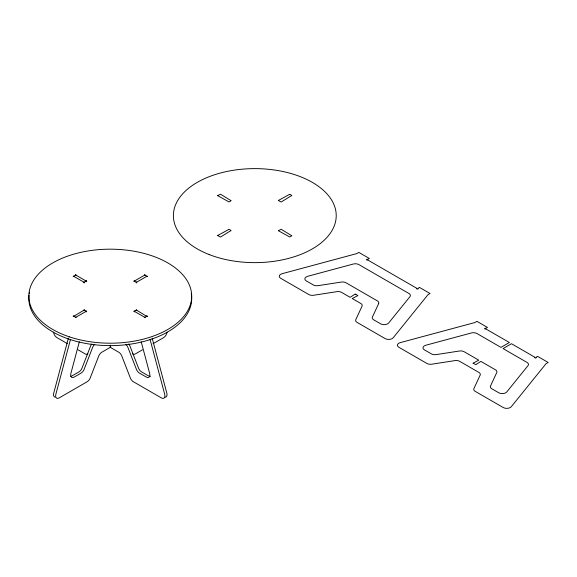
<?xml version="1.0" encoding="UTF-8"?>
<svg xmlns="http://www.w3.org/2000/svg" width="577" height="577" viewBox="0 0 577 577"><rect width="100%" height="100%" fill="white"/><g stroke="black" fill="none" stroke-linecap="round" stroke-linejoin="round"><path stroke-width="0.87" d="M68.411 338.072L53.711 393.189A4.962 2.863 -60 0 0 55.024 397.156M70.517 339.29L55.818 394.408A4.962 2.863 -60 0 0 59.114 397.942L87.185 381.736A4.962 2.863 -60 0 0 90.221 377.957L98.732 356.031A4.962 2.863 -60 0 1 101.768 352.251L110.798 347.037M79.323 341.808L70.856 373.557A4.962 2.863 -60 0 0 74.159 377.098L81.105 373.088A4.962 2.863 -60 0 0 84.141 369.302L92.645 347.383A4.962 2.863 -60 0 1 94.794 344.253M136.807 310.231L136.338 309.777L136.057 310.26M76.07 275.222L75.717 274.731L75.363 275.222M83.788 282.117L84.141 282.607L84.494 282.117M84.494 310.26L84.141 309.777L83.788 310.26M75.363 317.155L75.645 317.638L76.114 317.184M145.18 275.222L144.834 274.731L144.481 275.222M136.057 282.117L136.41 282.607L136.756 282.117M144.481 317.155L144.834 317.646L145.18 317.155M73.964 276.037L73.135 276.318L73.56 276.52L75.717 275.02L86.247 281.1L86.247 281.778M73.611 276.239L84.141 282.319L86.247 281.1M73.964 315.936L73.12 316.182L73.56 316.427L84.141 310.058L86.247 311.277L86.247 311.955M134.297 281.778L134.297 281.1L144.834 275.02L146.94 276.542L147.431 276.275L146.587 276.037M73.611 316.138L75.717 317.357L86.247 311.277M134.297 281.1L136.41 282.319L146.94 276.239M134.297 311.955L134.297 311.277L136.41 310.058L146.94 316.441L147.431 316.182L146.587 315.936M134.297 311.277L144.834 317.357L146.94 316.138M142.49 349.806L135.472 353.86A4.962 2.863 -60 0 1 132.429 353.586M153.013 343.733L163.536 337.653A4.962 2.863 -60 0 0 167.02 332.121M73.964 276.441L73.56 276.52M85.894 280.898L86.738 281.064L85.951 281.331M134.65 281.302L133.806 281.064L134.65 280.898M73.906 316.369L73.56 316.427M85.894 311.075L86.738 311.234L85.951 311.508M134.65 311.479L133.806 311.313L134.65 311.075M146.919 276.52L146.587 276.441M146.919 316.427L146.587 316.34M67.538 343.733L57.008 337.653A4.962 2.863 60 0 1 53.531 332.121M78.061 349.806L85.079 353.86A4.962 2.863 60 0 0 87.87 353.874M152.14 338.072L166.84 393.189A4.962 2.863 60 0 1 165.159 397.2M150.034 339.29L164.733 394.408A4.962 2.863 60 0 1 161.43 397.942L133.366 381.736A4.962 2.863 60 0 1 130.323 377.957L121.819 356.031A4.962 2.863 60 0 0 118.783 352.251L110.272 347.34L110.272 345.183M141.221 341.808L149.688 373.557A4.962 2.863 60 0 1 146.392 377.098L139.446 373.088A4.962 2.863 60 0 1 136.403 369.302L127.899 347.383A4.962 2.863 60 0 0 125.75 344.253M144.834 275.02L144.834 275.626M136.41 282.319L136.41 282.99M84.141 282.319L84.141 282.99M84.141 310.058L84.141 310.736M75.717 275.02L75.717 275.626M91.83 343.942A4.962 2.863 -60 0 0 90.539 346.164L82.035 368.09A4.962 2.863 -60 0 1 78.999 371.869L72.053 375.879A4.962 2.863 -60 0 1 70.82 376.334M150.482 376.312A4.962 2.863 60 0 1 148.498 375.879L141.553 371.869A4.962 2.863 60 0 1 138.509 368.09L130.005 346.164A4.962 2.863 60 0 0 128.721 343.942M191.261 293.765A81.422 47.011 0 0 1 111.678 345.623A81.422 47.011 0 0 1 29.045 295.381M29.283 293.765A81.422 47.011 0 0 1 29.622 292.164M355.807 294.27L357.87 295.59L352.237 298.533L360.748 303.444A4.962 2.863 0 0 1 362.031 306.214L355.807 319.629A4.962 2.863 0 0 0 357.091 322.399L385.155 338.598A4.962 2.863 0 0 0 393.168 337.783L427.939 294.732L430.045 293.52L419.515 287.433L417.95 288.334A0.779 0.447 0 0 1 417.95 288.969A0.779 0.447 0 0 1 416.854 288.969A0.779 0.447 0 0 1 416.854 288.334L367.794 260.011A0.779 0.447 0 0 1 366.698 260.011A0.779 0.447 0 0 1 366.698 259.376A0.779 0.447 0 0 1 367.794 259.376L369.352 258.474L358.822 252.394L356.716 253.613L282.146 273.686A4.962 2.863 0 0 0 280.732 278.316L308.803 294.515A4.962 2.863 0 0 0 313.599 295.258L336.831 291.666A4.962 2.863 0 0 1 341.627 292.409L350.131 297.314L355.129 294.104L355.807 294.27M217.644 195.653L228.319 201.553C228.377 202.945 232.697 199.995 230.475 200.313L220.515 194.218L217.644 195.632M217.644 235.56L220.515 237.039L230.425 230.915C232.834 231.081 227.893 228.341 228.319 229.704L217.644 235.539M278.33 200.522L281.201 202L291.118 195.877C293.563 196.029 288.543 193.309 289.012 194.665L278.345 200.479M278.33 230.692L289.012 236.592C289.005 237.991 293.448 234.954 291.14 235.366L281.201 229.257L278.338 230.677M473.104 363.2L475.751 364.657L480.879 361.397L495.463 369.814A4.962 2.863 0 0 1 496.747 372.583L490.522 385.999A4.962 2.863 0 0 0 491.806 388.768L498.752 392.778A4.962 2.863 0 0 0 506.765 391.963L528.005 365.659A4.962 2.863 0 0 0 527.017 362.421L503.057 348.587L511.482 343.726L534.958 357.278A0.779 0.447 0 0 0 534.958 357.913A0.779 0.447 0 0 0 536.055 357.913A0.779 0.447 0 0 0 536.055 357.278L537.62 356.377L548.15 362.457L546.044 363.676L511.272 406.727A4.962 2.863 0 0 1 503.259 407.542L475.196 391.343A4.962 2.863 0 0 1 473.912 388.573L480.136 375.158A4.962 2.863 0 0 0 478.852 372.389L459.732 361.346A4.962 2.863 0 0 0 454.936 360.611L431.704 364.202A4.962 2.863 0 0 1 426.908 363.46L398.837 347.253A4.962 2.863 0 0 1 400.25 342.63L474.821 322.557L476.927 321.339L487.457 327.419L485.899 328.32A0.779 0.447 0 0 0 484.803 328.32A0.779 0.447 0 0 0 484.803 328.955A0.779 0.447 0 0 0 485.899 328.955L509.376 342.507L500.951 347.376L476.991 333.542A4.962 2.863 0 0 0 471.387 332.972L425.826 345.234A4.962 2.863 0 0 0 424.412 349.857L431.358 353.867A4.962 2.863 0 0 0 436.154 354.61L459.393 351.018A4.962 2.863 0 0 1 464.189 351.761L478.773 360.178L473.104 363.2M378.642 303.639L372.417 317.054A4.962 2.863 0 0 0 373.701 319.824L380.647 323.834A4.962 2.863 0 0 0 388.653 323.019L409.901 296.715A4.962 2.863 0 0 0 408.913 293.477L358.887 264.598A4.962 2.863 0 0 0 353.283 264.028L307.721 276.289A4.962 2.863 0 0 0 306.308 280.92L313.253 284.923A4.962 2.863 0 0 0 318.05 285.665L341.281 282.074A4.962 2.863 0 0 1 346.077 282.817L377.358 300.877A4.962 2.863 0 0 1 378.642 303.639M69.565 336.903A81.422 47.011 0 0 0 191.701 296.189A81.422 47.011 0 0 0 69.565 255.474A81.422 47.011 0 0 0 69.565 336.903M209.162 254.558A81.422 47.011 0 0 0 336.016 218.979A81.422 47.011 0 0 0 219.224 173.345A81.422 47.011 0 0 0 209.162 254.558"/></g></svg>
